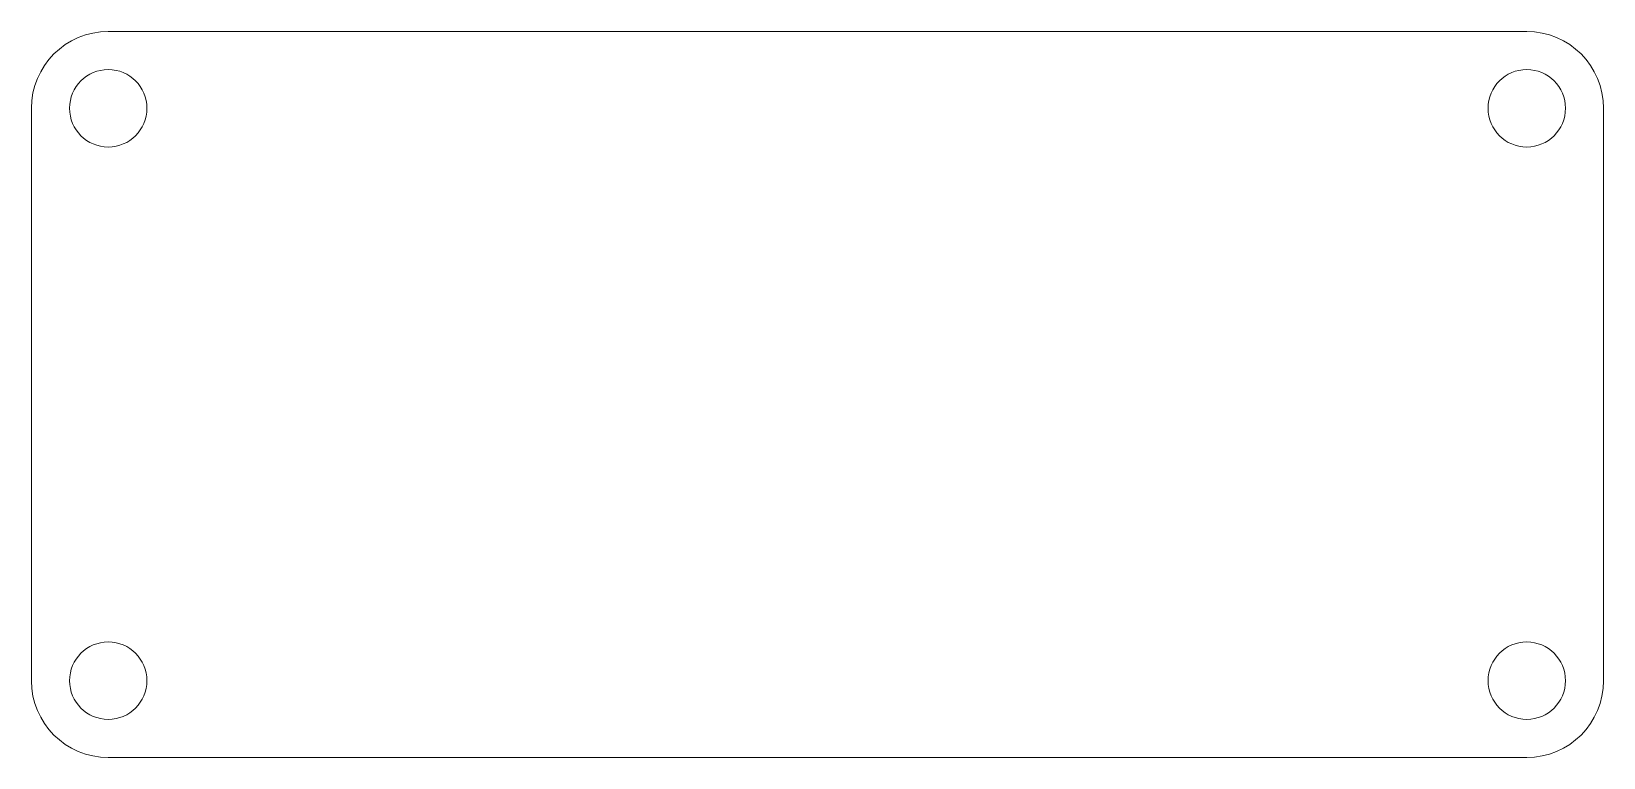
# Model space of a CAD drawing. Header units: inches. Extents: x -7.96 to -5.4, y 3.87 to 5.05.
import ezdxf

# ---------------------------------------------------------------- set-up
doc = ezdxf.new("R2010")
doc.units = ezdxf.units.IN
doc.header["$MEASUREMENT"] = 0
doc.layers.add('Layer 1', color=7, linetype='Continuous')

msp = doc.modelspace()

# ---------------------------------------------------------------- linework, layer by layer
at = {"layer": 'Layer 1', "lineweight": 0}
for points in [[(-7.8323, 5.0504), (-5.5232, 5.0504)], [(-7.9573, 4.9254), (-7.9573, 3.9943)], [(-5.3982, 3.9943), (-5.3982, 4.9254)], [(-7.8323, 3.8693), (-5.5232, 3.8693)]]:
    msp.add_lwpolyline(points, dxfattribs=at)
for points in [[(-7.8323, 5.0504), (-7.9013, 5.0504), (-7.9573, 4.9944), (-7.9573, 4.9254)], [(-5.3982, 4.9254), (-5.3982, 4.9944), (-5.4542, 5.0504), (-5.5232, 5.0504)], [(-7.9573, 3.9943), (-7.9573, 3.9253), (-7.9013, 3.8693), (-7.8323, 3.8693)], [(-5.5232, 3.8693), (-5.4542, 3.8693), (-5.3982, 3.9253), (-5.3982, 3.9943)]]:
    msp.add_open_spline(points, degree=3, dxfattribs=at)
for points in [[(-7.7693, 4.9254), (-7.7693, 4.8906), (-7.7974, 4.8624), (-7.8323, 4.8624), (-7.867, 4.8624), (-7.8952, 4.8906), (-7.8952, 4.9254), (-7.8952, 4.9602), (-7.867, 4.9884), (-7.8323, 4.9884), (-7.7974, 4.9884), (-7.7693, 4.9602), (-7.7693, 4.9254), (-7.7693, 4.9254), (-7.7693, 4.9254), (-7.7693, 4.9254)], [(-5.5232, 4.8624), (-5.558, 4.8624), (-5.5862, 4.8906), (-5.5862, 4.9254), (-5.5862, 4.9602), (-5.558, 4.9884), (-5.5232, 4.9884), (-5.4884, 4.9884), (-5.4602, 4.9602), (-5.4602, 4.9254), (-5.4602, 4.8906), (-5.4884, 4.8624), (-5.5232, 4.8624), (-5.5232, 4.8624), (-5.5232, 4.8624), (-5.5232, 4.8624)], [(-7.8323, 4.0573), (-7.7974, 4.0573), (-7.7693, 4.0291), (-7.7693, 3.9943), (-7.7693, 3.9595), (-7.7974, 3.9313), (-7.8323, 3.9313), (-7.867, 3.9313), (-7.8952, 3.9595), (-7.8952, 3.9943), (-7.8952, 4.0291), (-7.867, 4.0573), (-7.8323, 4.0573), (-7.8323, 4.0573), (-7.8323, 4.0573), (-7.8323, 4.0573)], [(-5.5862, 3.9943), (-5.5862, 4.0291), (-5.558, 4.0573), (-5.5232, 4.0573), (-5.4884, 4.0573), (-5.4602, 4.0291), (-5.4602, 3.9943), (-5.4602, 3.9595), (-5.4884, 3.9313), (-5.5232, 3.9313), (-5.558, 3.9313), (-5.5862, 3.9595), (-5.5862, 3.9943), (-5.5862, 3.9943), (-5.5862, 3.9943), (-5.5862, 3.9943)]]:
    msp.add_open_spline(points, degree=3, knots=[0, 0, 0, 0, 1, 1, 1, 2, 2, 2, 3, 3, 3, 4, 4, 4, 5, 5, 5, 5], dxfattribs=at)

doc.saveas('drawing.dxf')
